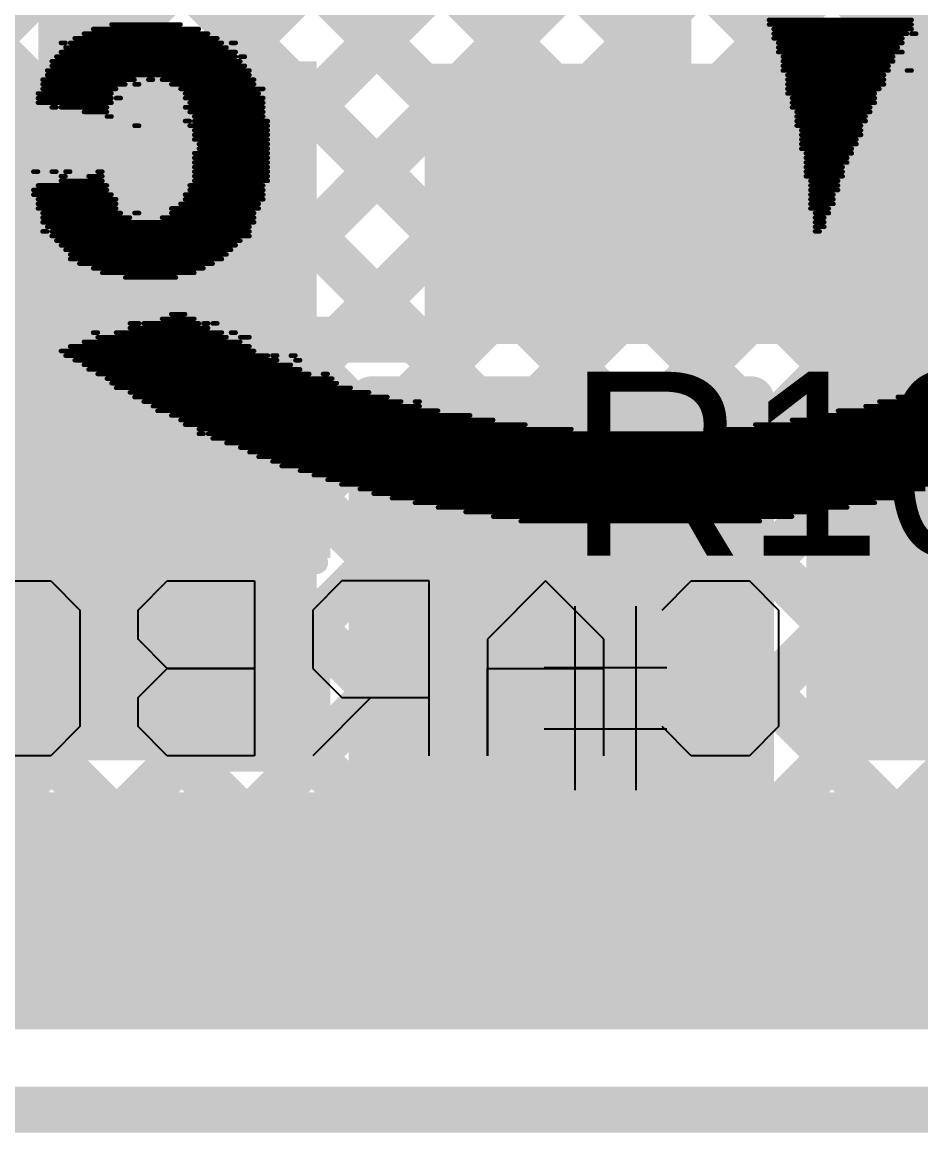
# Model space of a CAD drawing. Header units: millimetres. Extents: x 0.79 to 4.38, y 0.99 to 3.94.
# Drawn here: x 2.8786 to 3.074, y 0.993 to 1.2345 of the extents above; entities that cross this region are included whole.
import ezdxf

# ---------------------------------------------------------------- set-up
doc = ezdxf.new("R2010")
doc.units = ezdxf.units.MM
doc.header["$MEASUREMENT"] = 0
for name, color, linetype in [('BottomLayer', 5, 'Continuous'), ('BottomOverlay', 54, 'Continuous'), ('Mechanical2', 216, 'Continuous'), ('TopLayer', 1, 'Continuous'), ('TopOverlay', 2, 'Continuous'), ('TopPaste', 8, 'Continuous'), ('TopSolder', 216, 'Continuous')]:
    doc.layers.add(name, color=color, linetype=linetype)

# ---------------------------------------------------------------- blocks, each defined once
blk = doc.blocks.new('R__0402_143')
at = {"layer": 'TopLayer'}
for points in [[(-0.0095, -0.0125), (-0.0095, 0.0125), (-0.0275, -0.0125), (-0.0275, 0.0125)], [(0.0275, -0.0125), (0.0275, 0.0125), (0.0095, -0.0125), (0.0095, 0.0125)]]:
    blk.add_solid(points, dxfattribs=at)
at = {"layer": 'TopOverlay', "const_width": 0.005}
for points in [[(-0.0085, 0.0175), (-0.0325, 0.0175)], [(-0.0325, 0.0175), (-0.0325, -0.0175)], [(0.0325, 0.0175), (0.0085, 0.0175)], [(0.0325, 0.0175), (0.0325, -0.0175)], [(-0.0085, -0.0175), (-0.0325, -0.0175)], [(0.0325, -0.0175), (0.0085, -0.0175)]]:
    blk.add_lwpolyline(points, dxfattribs=at)
at = {"layer": 'TopOverlay', "const_width": 0.0025}
for points in [[(-0.03375, 0.0175, 1), (-0.03125, 0.0175, 1)], [(-0.03375, 0.0175, 1), (-0.03125, 0.0175, 1)], [(-0.00975, 0.0175, 1), (-0.00725, 0.0175, 1)], [(0.00725, 0.0175, 1), (0.00975, 0.0175, 1)], [(0.03125, 0.0175, 1), (0.03375, 0.0175, 1)], [(0.03125, 0.0175, 1), (0.03375, 0.0175, 1)], [(-0.03375, -0.0175, 1), (-0.03125, -0.0175, 1)], [(-0.03375, -0.0175, 1), (-0.03125, -0.0175, 1)], [(-0.00975, -0.0175, 1), (-0.00725, -0.0175, 1)], [(0.00725, -0.0175, 1), (0.00975, -0.0175, 1)], [(0.03125, -0.0175, 1), (0.03375, -0.0175, 1)], [(0.03125, -0.0175, 1), (0.03375, -0.0175, 1)]]:
    blk.add_lwpolyline(points, format="xyb", close=True, dxfattribs=at)
at = {"layer": 'TopPaste'}
for points in [[(-0.0095, -0.0125), (-0.0095, 0.0125), (-0.0275, -0.0125), (-0.0275, 0.0125)], [(0.0275, -0.0125), (0.0275, 0.0125), (0.0095, -0.0125), (0.0095, 0.0125)]]:
    blk.add_solid(points, dxfattribs=at)
at = {"layer": 'TopSolder'}
for points in [[(-0.0055, -0.0165), (-0.0055, 0.0165), (-0.0315, -0.0165), (-0.0315, 0.0165)], [(0.0315, -0.0165), (0.0315, 0.0165), (0.0055, -0.0165), (0.0055, 0.0165)]]:
    blk.add_solid(points, dxfattribs=at)
blk = doc.blocks.new('R__0402_207')
at = {"layer": 'TopLayer'}
for points in [[(-0.0095, -0.0125), (-0.0095, 0.0125), (-0.0275, -0.0125), (-0.0275, 0.0125)], [(0.0275, -0.0125), (0.0275, 0.0125), (0.0095, -0.0125), (0.0095, 0.0125)]]:
    blk.add_solid(points, dxfattribs=at)
at = {"layer": 'TopOverlay', "const_width": 0.005}
for points in [[(-0.0325, -0.0175), (-0.0325, 0.0175)], [(-0.0085, 0.0175), (-0.0325, 0.0175)], [(0.0325, 0.0175), (0.0085, 0.0175)], [(0.0325, -0.0175), (0.0325, 0.0175)], [(-0.0085, -0.0175), (-0.0325, -0.0175)], [(0.0325, -0.0175), (0.0085, -0.0175)]]:
    blk.add_lwpolyline(points, dxfattribs=at)
at = {"layer": 'TopOverlay', "const_width": 0.0025}
for points in [[(-0.03375, 0.0175, 1), (-0.03125, 0.0175, 1)], [(-0.03375, 0.0175, 1), (-0.03125, 0.0175, 1)], [(-0.00975, 0.0175, 1), (-0.00725, 0.0175, 1)], [(0.00725, 0.0175, 1), (0.00975, 0.0175, 1)], [(0.03125, 0.0175, 1), (0.03375, 0.0175, 1)], [(0.03125, 0.0175, 1), (0.03375, 0.0175, 1)], [(-0.03375, -0.0175, 1), (-0.03125, -0.0175, 1)], [(-0.03375, -0.0175, 1), (-0.03125, -0.0175, 1)], [(-0.00975, -0.0175, 1), (-0.00725, -0.0175, 1)], [(0.00725, -0.0175, 1), (0.00975, -0.0175, 1)], [(0.03125, -0.0175, 1), (0.03375, -0.0175, 1)], [(0.03125, -0.0175, 1), (0.03375, -0.0175, 1)]]:
    blk.add_lwpolyline(points, format="xyb", close=True, dxfattribs=at)
at = {"layer": 'TopPaste'}
for points in [[(-0.0095, -0.0125), (-0.0095, 0.0125), (-0.0275, -0.0125), (-0.0275, 0.0125)], [(0.0275, -0.0125), (0.0275, 0.0125), (0.0095, -0.0125), (0.0095, 0.0125)]]:
    blk.add_solid(points, dxfattribs=at)
at = {"layer": 'TopSolder'}
for points in [[(-0.0055, -0.0165), (-0.0055, 0.0165), (-0.0315, -0.0165), (-0.0315, 0.0165)], [(0.0315, -0.0165), (0.0315, 0.0165), (0.0055, -0.0165), (0.0055, 0.0165)]]:
    blk.add_solid(points, dxfattribs=at)
blk = doc.blocks.new('BSS138LT1G_208')
at = {"layer": 'TopLayer'}
for points in [[(0.01575, 0.05807), (-0.01575, 0.05807), (0.01575, 0.02657), (-0.01575, 0.02657)], [(-0.02165, -0.02657), (-0.05315, -0.02657), (-0.02165, -0.05807), (-0.05315, -0.05807)], [(0.05315, -0.02657), (0.02165, -0.02657), (0.05315, -0.05807), (0.02165, -0.05807)]]:
    blk.add_solid(points, dxfattribs=at)
at = {"layer": 'TopOverlay', "const_width": 0.01}
for points in [[(-0.066, 0.059), (-0.029, 0.059)], [(-0.066, -0.048), (-0.066, 0.059)], [(0.029, 0.059), (0.066, 0.059)], [(0.066, -0.048), (0.066, 0.059)], [(-0.011, -0.065), (0.011, -0.065)]]:
    blk.add_lwpolyline(points, dxfattribs=at)
at = {"layer": 'TopOverlay'}
for points, const_width in [([(-0.0685, 0.059, 1), (-0.0635, 0.059, 1)], 0.005), ([(-0.0685, 0.059, 1), (-0.0635, 0.059, 1)], 0.005), ([(-0.0315, 0.059, 1), (-0.0265, 0.059, 1)], 0.005), ([(0.0265, 0.059, 1), (0.0315, 0.059, 1)], 0.005), ([(0.0635, 0.059, 1), (0.0685, 0.059, 1)], 0.005), ([(0.0635, 0.059, 1), (0.0685, 0.059, 1)], 0.005), ([(-0.0685, -0.048, 1), (-0.0635, -0.048, 1)], 0.005), ([(0.0635, -0.048, 1), (0.0685, -0.048, 1)], 0.005), ([(-0.06408, -0.068, 1), (-0.07392, -0.068, 1)], 0.00984), ([(-0.0135, -0.065, 1), (-0.0085, -0.065, 1)], 0.005), ([(0.0085, -0.065, 1), (0.0135, -0.065, 1)], 0.005), ([(-0.07638, -0.068, 1), (-0.07146, -0.068, 1)], 0.00492), ([(-0.06654, -0.068, 1), (-0.06162, -0.068, 1)], 0.00492)]:
    blk.add_lwpolyline(points, format="xyb", close=True, dxfattribs=dict(at, const_width=const_width))
at = {"layer": 'TopPaste'}
for points in [[(0.01575, 0.05807), (-0.01575, 0.05807), (0.01575, 0.02657), (-0.01575, 0.02657)], [(-0.02165, -0.02657), (-0.05315, -0.02657), (-0.02165, -0.05807), (-0.05315, -0.05807)], [(0.05315, -0.02657), (0.02165, -0.02657), (0.05315, -0.05807), (0.02165, -0.05807)]]:
    blk.add_solid(points, dxfattribs=at)
at = {"layer": 'TopSolder'}
for points in [[(0.01975, 0.06207), (-0.01975, 0.06207), (0.01975, 0.02257), (-0.01975, 0.02257)], [(-0.01765, -0.02257), (-0.05715, -0.02257), (-0.01765, -0.06207), (-0.05715, -0.06207)], [(0.05715, -0.02257), (0.01765, -0.02257), (0.05715, -0.06207), (0.01765, -0.06207)]]:
    blk.add_solid(points, dxfattribs=at)
blk = doc.blocks.new('C__0402_256')
at = {"layer": 'TopLayer'}
for points in [[(-0.0095, -0.0125), (-0.0095, 0.0125), (-0.0275, -0.0125), (-0.0275, 0.0125)], [(0.0275, -0.0125), (0.0275, 0.0125), (0.0095, -0.0125), (0.0095, 0.0125)]]:
    blk.add_solid(points, dxfattribs=at)
at = {"layer": 'TopOverlay', "const_width": 0.005}
for points in [[(-0.0325, 0.0175), (-0.0325, -0.0175)], [(-0.0085, 0.0175), (-0.0325, 0.0175)], [(0.0325, 0.0175), (0.0085, 0.0175)], [(0.0325, 0.0175), (0.0325, -0.0175)], [(-0.0085, -0.0175), (-0.0325, -0.0175)], [(0.0325, -0.0175), (0.0085, -0.0175)]]:
    blk.add_lwpolyline(points, dxfattribs=at)
at = {"layer": 'TopOverlay', "const_width": 0.0025}
for points in [[(-0.03375, 0.0175, 1), (-0.03125, 0.0175, 1)], [(-0.03375, 0.0175, 1), (-0.03125, 0.0175, 1)], [(-0.00975, 0.0175, 1), (-0.00725, 0.0175, 1)], [(0.00725, 0.0175, 1), (0.00975, 0.0175, 1)], [(0.03125, 0.0175, 1), (0.03375, 0.0175, 1)], [(0.03125, 0.0175, 1), (0.03375, 0.0175, 1)], [(-0.03375, -0.0175, 1), (-0.03125, -0.0175, 1)], [(-0.03375, -0.0175, 1), (-0.03125, -0.0175, 1)], [(-0.00975, -0.0175, 1), (-0.00725, -0.0175, 1)], [(0.00725, -0.0175, 1), (0.00975, -0.0175, 1)], [(0.03125, -0.0175, 1), (0.03375, -0.0175, 1)], [(0.03125, -0.0175, 1), (0.03375, -0.0175, 1)]]:
    blk.add_lwpolyline(points, format="xyb", close=True, dxfattribs=at)
at = {"layer": 'TopPaste'}
for points in [[(-0.0095, -0.0125), (-0.0095, 0.0125), (-0.0275, -0.0125), (-0.0275, 0.0125)], [(0.0275, -0.0125), (0.0275, 0.0125), (0.0095, -0.0125), (0.0095, 0.0125)]]:
    blk.add_solid(points, dxfattribs=at)
at = {"layer": 'TopSolder'}
for points in [[(-0.0055, -0.0165), (-0.0055, 0.0165), (-0.0315, -0.0165), (-0.0315, 0.0165)], [(0.0315, -0.0165), (0.0315, 0.0165), (0.0055, -0.0165), (0.0055, 0.0165)]]:
    blk.add_solid(points, dxfattribs=at)

msp = doc.modelspace()

# ---------------------------------------------------------------- linework, layer by layer
at = {"layer": 'BottomLayer', "const_width": 0.01}
for points in [[(2.65421, 1.645), (3.1151, 1.18411)], [(2.645, 1.62593), (3.1151, 1.15583)], [(2.645, 1.59764), (3.21664, 1.026)], [(2.645, 1.56936), (3.18836, 1.026)], [(2.645, 1.54107), (3.16007, 1.026)], [(2.645, 1.51279), (3.13179, 1.026)], [(2.645, 1.48451), (3.10351, 1.026)], [(2.645, 1.45622), (3.07522, 1.026)], [(2.66649, 1.026), (3.07599, 1.4355)], [(2.69477, 1.026), (3.10427, 1.4355)], [(2.72306, 1.026), (3.13256, 1.4355)], [(2.75134, 1.026), (3.16084, 1.4355)], [(2.77963, 1.026), (3.18913, 1.4355)], [(2.80791, 1.026), (3.21741, 1.4355)], [(2.645, 1.42794), (3.04694, 1.026)], [(2.645, 1.39965), (3.01865, 1.026)], [(2.60408, 1.384), (2.96208, 1.026)], [(2.63237, 1.384), (2.99037, 1.026)], [(2.579, 1.3808), (2.9338, 1.026)], [(2.579, 1.35252), (2.90552, 1.026)], [(2.579, 1.32423), (2.87723, 1.026)], [(2.8362, 1.026), (3.1151, 1.3049)], [(2.86448, 1.026), (3.1151, 1.27662)], [(2.89276, 1.026), (3.1151, 1.24834)], [(2.92105, 1.026), (3.1151, 1.22005)], [(2.94933, 1.026), (3.1151, 1.19177)], [(2.97762, 1.026), (3.1151, 1.16348)], [(3.0059, 1.026), (3.1354, 1.1555)], [(3.03419, 1.026), (3.16369, 1.1555)], [(3.06247, 1.026), (3.19197, 1.1555)], [(2.579, 1.026), (4.16873, 1.026)]]:
    msp.add_lwpolyline(points, dxfattribs=at)
at = {"layer": 'BottomLayer', "const_width": 0.005}
for points in [[(2.87473, 1.026, 1), (2.87973, 1.026, 1)], [(2.89026, 1.026, 1), (2.89526, 1.026, 1)], [(2.90302, 1.026, 1), (2.90802, 1.026, 1)], [(2.91855, 1.026, 1), (2.92355, 1.026, 1)], [(2.9313, 1.026, 1), (2.9363, 1.026, 1)], [(2.94683, 1.026, 1), (2.95183, 1.026, 1)], [(2.95958, 1.026, 1), (2.96458, 1.026, 1)], [(2.97512, 1.026, 1), (2.98012, 1.026, 1)], [(2.98787, 1.026, 1), (2.99287, 1.026, 1)], [(3.0034, 1.026, 1), (3.0084, 1.026, 1)], [(3.01615, 1.026, 1), (3.02115, 1.026, 1)], [(3.03169, 1.026, 1), (3.03669, 1.026, 1)], [(3.04444, 1.026, 1), (3.04944, 1.026, 1)], [(3.05997, 1.026, 1), (3.06497, 1.026, 1)], [(3.07272, 1.026, 1), (3.07772, 1.026, 1)]]:
    msp.add_lwpolyline(points, format="xyb", close=True, dxfattribs=at)
at = {"layer": 'BottomOverlay'}
for p, q in [((2.87212, 1.11299), (2.88478, 1.11299)), ((2.88478, 1.11299), (2.89111, 1.10666)), ((2.90377, 1.10666), (2.9101, 1.11299)), ((2.9101, 1.11299), (2.9291, 1.11299)), ((2.9291, 1.11299), (2.9291, 1.075)), ((2.94809, 1.11299), (2.94176, 1.10666)), ((2.96709, 1.11299), (2.94809, 1.11299)), ((2.96709, 1.075), (2.96709, 1.11299)), ((2.99241, 1.11299), (2.97975, 1.10033)), ((3.00507, 1.10033), (2.99241, 1.11299)), ((3.01774, 1.10666), (3.02407, 1.11299)), ((3.02407, 1.11299), (3.03673, 1.11299)), ((3.03673, 1.11299), (3.04306, 1.10666)), ((2.89111, 1.10666), (2.89111, 1.08133)), ((2.90377, 1.10033), (2.90377, 1.10666)), ((2.94176, 1.10666), (2.94176, 1.09399)), ((3.04306, 1.10666), (3.04306, 1.08133)), ((2.9101, 1.09399), (2.90377, 1.10033)), ((2.97975, 1.10033), (2.97975, 1.075)), ((3.00507, 1.075), (3.00507, 1.10033)), ((2.90377, 1.08766), (2.9101, 1.09399)), ((2.9101, 1.09399), (2.9291, 1.09399)), ((2.9291, 1.09399), (2.9101, 1.09399)), ((2.94176, 1.09399), (2.94809, 1.08766)), ((2.97975, 1.075), (2.97975, 1.09399)), ((2.97975, 1.09399), (3.00507, 1.09399)), ((2.90377, 1.08133), (2.90377, 1.08766)), ((2.95442, 1.08766), (2.94176, 1.075)), ((2.94809, 1.08766), (2.96709, 1.08766)), ((2.89111, 1.08133), (2.88478, 1.075)), ((2.9101, 1.075), (2.90377, 1.08133)), ((3.02407, 1.075), (3.01774, 1.08133)), ((3.04306, 1.08133), (3.03673, 1.075)), ((2.88478, 1.075), (2.87212, 1.075)), ((2.9291, 1.075), (2.9101, 1.075)), ((3.03673, 1.075), (3.02407, 1.075))]:
    msp.add_line(p, q, dxfattribs=at)
at = {"layer": 'BottomOverlay', "const_width": 0.001}
for points in [[(2.898, 1.234), (2.913, 1.234)], [(3.041, 1.235), (3.072, 1.235)], [(3.041, 1.234), (3.072, 1.234)], [(2.892, 1.232), (2.919, 1.232)], [(2.894, 1.233), (2.917, 1.233)], [(3.042, 1.233), (3.072, 1.233)], [(3.042, 1.232), (3.071, 1.232)], [(3.072, 1.232), (3.073, 1.232)], [(2.887, 1.23), (2.888, 1.23)], [(2.888, 1.229), (2.923, 1.229)], [(2.889, 1.23), (2.922, 1.23)], [(2.89, 1.231), (2.921, 1.231)], [(2.924, 1.23), (2.925, 1.23)], [(3.042, 1.231), (3.07, 1.231)], [(3.043, 1.23), (3.07, 1.23)], [(3.043, 1.229), (3.069, 1.229)], [(2.886, 1.227), (2.925, 1.227)], [(2.887, 1.228), (2.925, 1.228)], [(2.926, 1.227), (2.927, 1.227)], [(3.043, 1.228), (3.07, 1.228)], [(3.044, 1.227), (3.068, 1.227)], [(2.884, 1.224), (2.928, 1.224)], [(2.885, 1.226), (2.926, 1.226)], [(2.885, 1.225), (2.927, 1.225)], [(3.044, 1.226), (3.068, 1.226)], [(3.044, 1.225), (3.067, 1.225)], [(3.044, 1.224), (3.067, 1.224)], [(3.071, 1.224), (3.072, 1.224)], [(2.883, 1.222), (2.903, 1.222)], [(2.884, 1.223), (2.928, 1.223)], [(2.906, 1.222), (2.907, 1.222)], [(2.909, 1.222), (2.929, 1.222)], [(3.045, 1.223), (3.066, 1.223)], [(3.045, 1.222), (3.066, 1.222)], [(2.883, 1.221), (2.901, 1.221)], [(2.883, 1.22), (2.899, 1.22)], [(2.903, 1.221), (2.904, 1.221)], [(2.911, 1.221), (2.929, 1.221)], [(2.913, 1.22), (2.931, 1.22)], [(3.045, 1.221), (3.066, 1.221)], [(3.045, 1.22), (3.065, 1.22)], [(2.882, 1.219), (2.898, 1.219)], [(2.882, 1.218), (2.898, 1.218)], [(2.882, 1.217), (2.898, 1.217)], [(2.899, 1.218), (2.9, 1.218)], [(2.914, 1.219), (2.93, 1.219)], [(2.914, 1.218), (2.931, 1.218)], [(2.915, 1.217), (2.931, 1.217)], [(3.045, 1.219), (3.064, 1.219)], [(3.046, 1.218), (3.064, 1.218)], [(3.046, 1.217), (3.064, 1.217)], [(2.885, 1.216), (2.886, 1.216)], [(2.887, 1.216), (2.897, 1.216)], [(2.892, 1.215), (2.897, 1.215)], [(2.914, 1.216), (2.931, 1.216)], [(2.915, 1.215), (2.931, 1.215)], [(3.046, 1.216), (3.063, 1.216)], [(3.047, 1.215), (3.063, 1.215)], [(2.897, 1.214), (2.898, 1.214)], [(2.903, 1.212), (2.904, 1.212)], [(2.914, 1.213), (2.915, 1.213)], [(2.915, 1.212), (2.932, 1.212)], [(2.916, 1.214), (2.931, 1.214)], [(2.916, 1.213), (2.932, 1.213)], [(3.047, 1.214), (3.062, 1.214)], [(3.047, 1.213), (3.062, 1.213)], [(3.047, 1.212), (3.061, 1.212)], [(2.916, 1.211), (2.932, 1.211)], [(2.916, 1.21), (2.932, 1.21)], [(3.048, 1.211), (3.061, 1.211)], [(3.048, 1.21), (3.061, 1.21)], [(2.916, 1.209), (2.932, 1.209)], [(2.917, 1.208), (2.932, 1.208)], [(3.048, 1.209), (3.06, 1.209)], [(3.048, 1.208), (3.06, 1.208)], [(2.916, 1.206), (2.932, 1.206)], [(2.916, 1.205), (2.932, 1.205)], [(2.917, 1.207), (2.932, 1.207)], [(3.048, 1.207), (3.059, 1.207)], [(3.049, 1.206), (3.059, 1.206)], [(3.049, 1.205), (3.058, 1.205)], [(2.916, 1.204), (2.932, 1.204)], [(2.916, 1.203), (2.932, 1.203)], [(3.049, 1.204), (3.058, 1.204)], [(3.049, 1.203), (3.057, 1.203)], [(2.881, 1.202), (2.882, 1.202)], [(2.885, 1.202), (2.886, 1.202)], [(2.887, 1.201), (2.888, 1.201)], [(2.887, 1.2), (2.896, 1.2)], [(2.888, 1.202), (2.889, 1.202)], [(2.893, 1.201), (2.896, 1.201)], [(2.895, 1.202), (2.896, 1.202)], [(2.916, 1.202), (2.932, 1.202)], [(2.916, 1.201), (2.932, 1.201)], [(2.916, 1.2), (2.932, 1.2)], [(3.049, 1.202), (3.057, 1.202)], [(3.049, 1.201), (3.057, 1.201)], [(3.05, 1.2), (3.056, 1.2)], [(2.881, 1.198), (2.897, 1.198)], [(2.882, 1.199), (2.897, 1.199)], [(2.915, 1.199), (2.931, 1.199)], [(2.915, 1.198), (2.931, 1.198)], [(3.05, 1.199), (3.056, 1.199)], [(3.05, 1.198), (3.056, 1.198)], [(2.881, 1.197), (2.898, 1.197)], [(2.882, 1.196), (2.899, 1.196)], [(2.882, 1.195), (2.899, 1.195)], [(2.913, 1.195), (2.93, 1.195)], [(2.914, 1.197), (2.931, 1.197)], [(2.914, 1.196), (2.931, 1.196)], [(3.05, 1.197), (3.055, 1.197)], [(3.05, 1.196), (3.055, 1.196)], [(3.05, 1.195), (3.055, 1.195)], [(2.882, 1.194), (2.899, 1.194)], [(2.883, 1.193), (2.9, 1.193)], [(2.903, 1.193), (2.904, 1.193)], [(2.911, 1.194), (2.93, 1.194)], [(2.911, 1.193), (2.929, 1.193)], [(3.05, 1.194), (3.054, 1.194)], [(3.051, 1.193), (3.054, 1.193)], [(2.883, 1.192), (2.902, 1.192)], [(2.883, 1.191), (2.929, 1.191)], [(2.909, 1.192), (2.929, 1.192)], [(3.051, 1.192), (3.053, 1.192)], [(3.051, 1.191), (3.053, 1.191)], [(2.883, 1.189), (2.884, 1.189)], [(2.884, 1.19), (2.928, 1.19)], [(2.885, 1.189), (2.928, 1.189)], [(2.885, 1.188), (2.928, 1.188)], [(3.051, 1.19), (3.053, 1.19)], [(3.051, 1.189), (3.052, 1.189)], [(2.886, 1.187), (2.926, 1.187)], [(2.887, 1.186), (2.925, 1.186)], [(2.888, 1.185), (2.924, 1.185)], [(2.889, 1.184), (2.923, 1.184)], [(2.889, 1.183), (2.922, 1.183)], [(2.891, 1.182), (2.92, 1.182)], [(2.894, 1.181), (2.918, 1.181)], [(2.896, 1.18), (2.916, 1.18)], [(2.901, 1.179), (2.912, 1.179)], [(2.911, 1.171), (2.914, 1.171)], [(2.902, 1.169), (2.904, 1.169)], [(2.905, 1.169), (2.917, 1.169)], [(2.909, 1.17), (2.916, 1.17)], [(2.918, 1.169), (2.919, 1.169)], [(2.92, 1.169), (2.921, 1.169)], [(2.894, 1.167), (2.895, 1.167)], [(2.895, 1.166), (2.923, 1.166)], [(2.899, 1.167), (2.922, 1.167)], [(2.902, 1.168), (2.919, 1.168)], [(2.924, 1.167), (2.925, 1.167)], [(2.926, 1.166), (2.928, 1.166)], [(2.889, 1.164), (2.928, 1.164)], [(2.892, 1.165), (2.926, 1.165)], [(2.887, 1.163), (2.929, 1.163)], [(2.888, 1.162), (2.932, 1.162)], [(2.933, 1.162), (2.934, 1.162)], [(2.937, 1.162), (2.938, 1.162)], [(2.89, 1.161), (2.934, 1.161)], [(2.892, 1.16), (2.937, 1.16)], [(2.893, 1.159), (2.939, 1.159)], [(2.938, 1.161), (2.939, 1.161)], [(2.895, 1.158), (2.941, 1.158)], [(2.897, 1.157), (2.946, 1.157)], [(2.944, 1.158), (2.945, 1.158)], [(2.898, 1.156), (2.947, 1.156)], [(2.899, 1.155), (2.95, 1.155)], [(2.902, 1.154), (2.954, 1.154)], [(3.073, 1.154), (3.126, 1.154)], [(3.074, 1.156), (3.075, 1.156)], [(2.903, 1.153), (2.958, 1.153)], [(2.905, 1.152), (2.961, 1.152)], [(2.964, 1.152), (2.965, 1.152)], [(3.065, 1.152), (3.122, 1.152)], [(3.069, 1.153), (3.124, 1.153)], [(2.907, 1.151), (2.965, 1.151)], [(2.908, 1.15), (2.969, 1.15)], [(3.056, 1.15), (3.119, 1.15)], [(3.062, 1.151), (3.121, 1.151)], [(2.911, 1.149), (2.976, 1.149)], [(2.913, 1.148), (2.981, 1.148)], [(2.914, 1.147), (2.988, 1.147)], [(3.038, 1.147), (3.113, 1.147)], [(3.046, 1.148), (3.115, 1.148)], [(3.051, 1.149), (3.117, 1.149)], [(2.917, 1.146), (2.998, 1.146)], [(2.917, 1.145), (2.918, 1.145)], [(2.919, 1.145), (3.108, 1.145)], [(3.03, 1.146), (3.111, 1.146)], [(2.92, 1.144), (3.106, 1.144)], [(2.923, 1.143), (3.104, 1.143)], [(2.926, 1.142), (3.102, 1.142)], [(2.928, 1.141), (3.099, 1.141)], [(2.93, 1.14), (3.096, 1.14)], [(2.933, 1.139), (3.094, 1.139)], [(2.935, 1.138), (3.091, 1.138)], [(2.939, 1.137), (3.088, 1.137)], [(2.942, 1.136), (3.085, 1.136)], [(2.945, 1.135), (3.082, 1.135)], [(2.948, 1.134), (3.079, 1.134)], [(2.952, 1.133), (3.075, 1.133)], [(2.955, 1.132), (3.072, 1.132)], [(2.959, 1.131), (3.068, 1.131)], [(2.964, 1.13), (3.064, 1.13)], [(2.969, 1.129), (3.058, 1.129)], [(2.975, 1.128), (3.052, 1.128)], [(2.981, 1.127), (3.046, 1.127)], [(2.987, 1.126), (3.039, 1.126)]]:
    msp.add_lwpolyline(points, dxfattribs=at)
at = {"layer": 'BottomOverlay', "const_width": 0.0005}
for points in [[(2.89775, 1.234, 1), (2.89825, 1.234, 1)], [(2.91275, 1.234, 1), (2.91325, 1.234, 1)], [(3.04075, 1.235, 1), (3.04125, 1.235, 1)], [(3.04075, 1.234, 1), (3.04125, 1.234, 1)], [(3.07175, 1.235, 1), (3.07225, 1.235, 1)], [(3.07175, 1.234, 1), (3.07225, 1.234, 1)], [(2.89175, 1.232, 1), (2.89225, 1.232, 1)], [(2.89375, 1.233, 1), (2.89425, 1.233, 1)], [(2.91675, 1.233, 1), (2.91725, 1.233, 1)], [(2.91875, 1.232, 1), (2.91925, 1.232, 1)], [(3.04175, 1.233, 1), (3.04225, 1.233, 1)], [(3.04175, 1.232, 1), (3.04225, 1.232, 1)], [(3.07075, 1.232, 1), (3.07125, 1.232, 1)], [(3.07175, 1.233, 1), (3.07225, 1.233, 1)], [(3.07175, 1.232, 1), (3.07225, 1.232, 1)], [(3.07275, 1.232, 1), (3.07325, 1.232, 1)], [(2.88675, 1.23, 1), (2.88725, 1.23, 1)], [(2.88775, 1.23, 1), (2.88825, 1.23, 1)], [(2.88775, 1.229, 1), (2.88825, 1.229, 1)], [(2.88875, 1.23, 1), (2.88925, 1.23, 1)], [(2.88975, 1.231, 1), (2.89025, 1.231, 1)], [(2.92075, 1.231, 1), (2.92125, 1.231, 1)], [(2.92175, 1.23, 1), (2.92225, 1.23, 1)], [(2.92275, 1.229, 1), (2.92325, 1.229, 1)], [(2.92375, 1.23, 1), (2.92425, 1.23, 1)], [(2.92475, 1.23, 1), (2.92525, 1.23, 1)], [(3.04175, 1.231, 1), (3.04225, 1.231, 1)], [(3.04275, 1.23, 1), (3.04325, 1.23, 1)], [(3.04275, 1.229, 1), (3.04325, 1.229, 1)], [(3.06875, 1.229, 1), (3.06925, 1.229, 1)], [(3.06975, 1.231, 1), (3.07025, 1.231, 1)], [(3.06975, 1.23, 1), (3.07025, 1.23, 1)], [(2.88575, 1.227, 1), (2.88625, 1.227, 1)], [(2.88675, 1.228, 1), (2.88725, 1.228, 1)], [(2.92475, 1.228, 1), (2.92525, 1.228, 1)], [(2.92475, 1.227, 1), (2.92525, 1.227, 1)], [(2.92575, 1.227, 1), (2.92625, 1.227, 1)], [(2.92675, 1.227, 1), (2.92725, 1.227, 1)], [(3.04275, 1.228, 1), (3.04325, 1.228, 1)], [(3.04375, 1.227, 1), (3.04425, 1.227, 1)], [(3.06775, 1.227, 1), (3.06825, 1.227, 1)], [(3.06975, 1.228, 1), (3.07025, 1.228, 1)], [(2.88375, 1.224, 1), (2.88425, 1.224, 1)], [(2.88475, 1.226, 1), (2.88525, 1.226, 1)], [(2.88475, 1.225, 1), (2.88525, 1.225, 1)], [(2.92575, 1.226, 1), (2.92625, 1.226, 1)], [(2.92675, 1.225, 1), (2.92725, 1.225, 1)], [(2.92775, 1.224, 1), (2.92825, 1.224, 1)], [(3.04375, 1.226, 1), (3.04425, 1.226, 1)], [(3.04375, 1.225, 1), (3.04425, 1.225, 1)], [(3.04375, 1.224, 1), (3.04425, 1.224, 1)], [(3.06675, 1.225, 1), (3.06725, 1.225, 1)], [(3.06675, 1.224, 1), (3.06725, 1.224, 1)], [(3.06775, 1.226, 1), (3.06825, 1.226, 1)], [(3.07075, 1.224, 1), (3.07125, 1.224, 1)], [(3.07175, 1.224, 1), (3.07225, 1.224, 1)], [(2.88275, 1.222, 1), (2.88325, 1.222, 1)], [(2.88375, 1.223, 1), (2.88425, 1.223, 1)], [(2.90275, 1.222, 1), (2.90325, 1.222, 1)], [(2.90575, 1.222, 1), (2.90625, 1.222, 1)], [(2.90675, 1.222, 1), (2.90725, 1.222, 1)], [(2.90875, 1.222, 1), (2.90925, 1.222, 1)], [(2.92775, 1.223, 1), (2.92825, 1.223, 1)], [(2.92875, 1.222, 1), (2.92925, 1.222, 1)], [(3.04475, 1.223, 1), (3.04525, 1.223, 1)], [(3.04475, 1.222, 1), (3.04525, 1.222, 1)], [(3.06575, 1.223, 1), (3.06625, 1.223, 1)], [(3.06575, 1.222, 1), (3.06625, 1.222, 1)], [(2.88275, 1.221, 1), (2.88325, 1.221, 1)], [(2.88275, 1.22, 1), (2.88325, 1.22, 1)], [(2.89875, 1.22, 1), (2.89925, 1.22, 1)], [(2.90075, 1.221, 1), (2.90125, 1.221, 1)], [(2.90275, 1.221, 1), (2.90325, 1.221, 1)], [(2.90375, 1.221, 1), (2.90425, 1.221, 1)], [(2.91075, 1.221, 1), (2.91125, 1.221, 1)], [(2.91275, 1.22, 1), (2.91325, 1.22, 1)], [(2.92875, 1.221, 1), (2.92925, 1.221, 1)], [(2.93075, 1.22, 1), (2.93125, 1.22, 1)], [(3.04475, 1.221, 1), (3.04525, 1.221, 1)], [(3.04475, 1.22, 1), (3.04525, 1.22, 1)], [(3.06475, 1.22, 1), (3.06525, 1.22, 1)], [(3.06575, 1.221, 1), (3.06625, 1.221, 1)], [(2.88175, 1.219, 1), (2.88225, 1.219, 1)], [(2.88175, 1.218, 1), (2.88225, 1.218, 1)], [(2.88175, 1.217, 1), (2.88225, 1.217, 1)], [(2.89775, 1.219, 1), (2.89825, 1.219, 1)], [(2.89775, 1.218, 1), (2.89825, 1.218, 1)], [(2.89775, 1.217, 1), (2.89825, 1.217, 1)], [(2.89875, 1.218, 1), (2.89925, 1.218, 1)], [(2.89975, 1.218, 1), (2.90025, 1.218, 1)], [(2.91375, 1.219, 1), (2.91425, 1.219, 1)], [(2.91375, 1.218, 1), (2.91425, 1.218, 1)], [(2.91475, 1.217, 1), (2.91525, 1.217, 1)], [(2.92975, 1.219, 1), (2.93025, 1.219, 1)], [(2.93075, 1.218, 1), (2.93125, 1.218, 1)], [(2.93075, 1.217, 1), (2.93125, 1.217, 1)], [(3.04475, 1.219, 1), (3.04525, 1.219, 1)], [(3.04575, 1.218, 1), (3.04625, 1.218, 1)], [(3.04575, 1.217, 1), (3.04625, 1.217, 1)], [(3.06375, 1.219, 1), (3.06425, 1.219, 1)], [(3.06375, 1.218, 1), (3.06425, 1.218, 1)], [(3.06375, 1.217, 1), (3.06425, 1.217, 1)], [(2.88475, 1.216, 1), (2.88525, 1.216, 1)], [(2.88575, 1.216, 1), (2.88625, 1.216, 1)], [(2.88675, 1.216, 1), (2.88725, 1.216, 1)], [(2.89175, 1.215, 1), (2.89225, 1.215, 1)], [(2.89675, 1.216, 1), (2.89725, 1.216, 1)], [(2.89675, 1.215, 1), (2.89725, 1.215, 1)], [(2.91375, 1.216, 1), (2.91425, 1.216, 1)], [(2.91475, 1.215, 1), (2.91525, 1.215, 1)], [(2.93075, 1.216, 1), (2.93125, 1.216, 1)], [(2.93075, 1.215, 1), (2.93125, 1.215, 1)], [(3.04575, 1.216, 1), (3.04625, 1.216, 1)], [(3.04675, 1.215, 1), (3.04725, 1.215, 1)], [(3.06275, 1.216, 1), (3.06325, 1.216, 1)], [(3.06275, 1.215, 1), (3.06325, 1.215, 1)], [(2.89675, 1.214, 1), (2.89725, 1.214, 1)], [(2.89775, 1.214, 1), (2.89825, 1.214, 1)], [(2.90275, 1.212, 1), (2.90325, 1.212, 1)], [(2.90375, 1.212, 1), (2.90425, 1.212, 1)], [(2.91375, 1.213, 1), (2.91425, 1.213, 1)], [(2.91475, 1.213, 1), (2.91525, 1.213, 1)], [(2.91475, 1.212, 1), (2.91525, 1.212, 1)], [(2.91575, 1.214, 1), (2.91625, 1.214, 1)], [(2.91575, 1.213, 1), (2.91625, 1.213, 1)], [(2.93075, 1.214, 1), (2.93125, 1.214, 1)], [(2.93175, 1.213, 1), (2.93225, 1.213, 1)], [(2.93175, 1.212, 1), (2.93225, 1.212, 1)], [(3.04675, 1.214, 1), (3.04725, 1.214, 1)], [(3.04675, 1.213, 1), (3.04725, 1.213, 1)], [(3.04675, 1.212, 1), (3.04725, 1.212, 1)], [(3.06075, 1.212, 1), (3.06125, 1.212, 1)], [(3.06175, 1.214, 1), (3.06225, 1.214, 1)], [(3.06175, 1.213, 1), (3.06225, 1.213, 1)], [(2.91575, 1.211, 1), (2.91625, 1.211, 1)], [(2.91575, 1.21, 1), (2.91625, 1.21, 1)], [(2.93175, 1.211, 1), (2.93225, 1.211, 1)], [(2.93175, 1.21, 1), (2.93225, 1.21, 1)], [(3.04775, 1.211, 1), (3.04825, 1.211, 1)], [(3.04775, 1.21, 1), (3.04825, 1.21, 1)], [(3.06075, 1.211, 1), (3.06125, 1.211, 1)], [(3.06075, 1.21, 1), (3.06125, 1.21, 1)], [(2.91575, 1.209, 1), (2.91625, 1.209, 1)], [(2.91675, 1.208, 1), (2.91725, 1.208, 1)], [(2.93175, 1.209, 1), (2.93225, 1.209, 1)], [(2.93175, 1.208, 1), (2.93225, 1.208, 1)], [(3.04775, 1.209, 1), (3.04825, 1.209, 1)], [(3.04775, 1.208, 1), (3.04825, 1.208, 1)], [(3.05975, 1.209, 1), (3.06025, 1.209, 1)], [(3.05975, 1.208, 1), (3.06025, 1.208, 1)], [(2.91575, 1.206, 1), (2.91625, 1.206, 1)], [(2.91575, 1.205, 1), (2.91625, 1.205, 1)], [(2.91675, 1.207, 1), (2.91725, 1.207, 1)], [(2.93175, 1.207, 1), (2.93225, 1.207, 1)], [(2.93175, 1.206, 1), (2.93225, 1.206, 1)], [(2.93175, 1.205, 1), (2.93225, 1.205, 1)], [(3.04775, 1.207, 1), (3.04825, 1.207, 1)], [(3.04875, 1.206, 1), (3.04925, 1.206, 1)], [(3.04875, 1.205, 1), (3.04925, 1.205, 1)], [(3.05775, 1.205, 1), (3.05825, 1.205, 1)], [(3.05875, 1.207, 1), (3.05925, 1.207, 1)], [(3.05875, 1.206, 1), (3.05925, 1.206, 1)], [(2.91575, 1.204, 1), (2.91625, 1.204, 1)], [(2.91575, 1.203, 1), (2.91625, 1.203, 1)], [(2.93175, 1.204, 1), (2.93225, 1.204, 1)], [(2.93175, 1.203, 1), (2.93225, 1.203, 1)], [(3.04875, 1.204, 1), (3.04925, 1.204, 1)], [(3.04875, 1.203, 1), (3.04925, 1.203, 1)], [(3.05675, 1.203, 1), (3.05725, 1.203, 1)], [(3.05775, 1.204, 1), (3.05825, 1.204, 1)], [(2.88075, 1.202, 1), (2.88125, 1.202, 1)], [(2.88175, 1.202, 1), (2.88225, 1.202, 1)], [(2.88475, 1.202, 1), (2.88525, 1.202, 1)], [(2.88575, 1.202, 1), (2.88625, 1.202, 1)], [(2.88675, 1.201, 1), (2.88725, 1.201, 1)], [(2.88675, 1.2, 1), (2.88725, 1.2, 1)], [(2.88775, 1.202, 1), (2.88825, 1.202, 1)], [(2.88775, 1.201, 1), (2.88825, 1.201, 1)], [(2.88875, 1.202, 1), (2.88925, 1.202, 1)], [(2.89275, 1.201, 1), (2.89325, 1.201, 1)], [(2.89475, 1.202, 1), (2.89525, 1.202, 1)], [(2.89575, 1.202, 1), (2.89625, 1.202, 1)], [(2.89575, 1.201, 1), (2.89625, 1.201, 1)], [(2.89575, 1.2, 1), (2.89625, 1.2, 1)], [(2.91575, 1.202, 1), (2.91625, 1.202, 1)], [(2.91575, 1.201, 1), (2.91625, 1.201, 1)], [(2.91575, 1.2, 1), (2.91625, 1.2, 1)], [(2.93175, 1.202, 1), (2.93225, 1.202, 1)], [(2.93175, 1.201, 1), (2.93225, 1.201, 1)], [(2.93175, 1.2, 1), (2.93225, 1.2, 1)], [(3.04875, 1.202, 1), (3.04925, 1.202, 1)], [(3.04875, 1.201, 1), (3.04925, 1.201, 1)], [(3.04975, 1.2, 1), (3.05025, 1.2, 1)], [(3.05575, 1.2, 1), (3.05625, 1.2, 1)], [(3.05675, 1.202, 1), (3.05725, 1.202, 1)], [(3.05675, 1.201, 1), (3.05725, 1.201, 1)], [(2.88075, 1.198, 1), (2.88125, 1.198, 1)], [(2.88175, 1.199, 1), (2.88225, 1.199, 1)], [(2.89675, 1.199, 1), (2.89725, 1.199, 1)], [(2.89675, 1.198, 1), (2.89725, 1.198, 1)], [(2.91475, 1.199, 1), (2.91525, 1.199, 1)], [(2.91475, 1.198, 1), (2.91525, 1.198, 1)], [(2.93075, 1.199, 1), (2.93125, 1.199, 1)], [(2.93075, 1.198, 1), (2.93125, 1.198, 1)], [(3.04975, 1.199, 1), (3.05025, 1.199, 1)], [(3.04975, 1.198, 1), (3.05025, 1.198, 1)], [(3.05575, 1.199, 1), (3.05625, 1.199, 1)], [(3.05575, 1.198, 1), (3.05625, 1.198, 1)], [(2.88075, 1.197, 1), (2.88125, 1.197, 1)], [(2.88175, 1.196, 1), (2.88225, 1.196, 1)], [(2.88175, 1.195, 1), (2.88225, 1.195, 1)], [(2.89775, 1.197, 1), (2.89825, 1.197, 1)], [(2.89875, 1.196, 1), (2.89925, 1.196, 1)], [(2.89875, 1.195, 1), (2.89925, 1.195, 1)], [(2.91275, 1.195, 1), (2.91325, 1.195, 1)], [(2.91375, 1.197, 1), (2.91425, 1.197, 1)], [(2.91375, 1.196, 1), (2.91425, 1.196, 1)], [(2.92975, 1.195, 1), (2.93025, 1.195, 1)], [(2.93075, 1.197, 1), (2.93125, 1.197, 1)], [(2.93075, 1.196, 1), (2.93125, 1.196, 1)], [(3.04975, 1.197, 1), (3.05025, 1.197, 1)], [(3.04975, 1.196, 1), (3.05025, 1.196, 1)], [(3.04975, 1.195, 1), (3.05025, 1.195, 1)], [(3.05475, 1.197, 1), (3.05525, 1.197, 1)], [(3.05475, 1.196, 1), (3.05525, 1.196, 1)], [(3.05475, 1.195, 1), (3.05525, 1.195, 1)], [(2.88175, 1.194, 1), (2.88225, 1.194, 1)], [(2.88275, 1.193, 1), (2.88325, 1.193, 1)], [(2.89875, 1.194, 1), (2.89925, 1.194, 1)], [(2.89975, 1.193, 1), (2.90025, 1.193, 1)], [(2.90275, 1.193, 1), (2.90325, 1.193, 1)], [(2.90375, 1.193, 1), (2.90425, 1.193, 1)], [(2.91075, 1.194, 1), (2.91125, 1.194, 1)], [(2.91075, 1.193, 1), (2.91125, 1.193, 1)], [(2.92875, 1.193, 1), (2.92925, 1.193, 1)], [(2.92975, 1.194, 1), (2.93025, 1.194, 1)], [(3.04975, 1.194, 1), (3.05025, 1.194, 1)], [(3.05075, 1.193, 1), (3.05125, 1.193, 1)], [(3.05375, 1.194, 1), (3.05425, 1.194, 1)], [(3.05375, 1.193, 1), (3.05425, 1.193, 1)], [(2.88275, 1.192, 1), (2.88325, 1.192, 1)], [(2.88275, 1.191, 1), (2.88325, 1.191, 1)], [(2.90175, 1.192, 1), (2.90225, 1.192, 1)], [(2.90875, 1.192, 1), (2.90925, 1.192, 1)], [(2.92875, 1.192, 1), (2.92925, 1.192, 1)], [(2.92875, 1.191, 1), (2.92925, 1.191, 1)], [(3.05075, 1.192, 1), (3.05125, 1.192, 1)], [(3.05075, 1.191, 1), (3.05125, 1.191, 1)], [(3.05275, 1.192, 1), (3.05325, 1.192, 1)], [(3.05275, 1.191, 1), (3.05325, 1.191, 1)], [(2.88275, 1.189, 1), (2.88325, 1.189, 1)], [(2.88375, 1.19, 1), (2.88425, 1.19, 1)], [(2.88375, 1.189, 1), (2.88425, 1.189, 1)], [(2.88475, 1.189, 1), (2.88525, 1.189, 1)], [(2.88475, 1.188, 1), (2.88525, 1.188, 1)], [(2.92775, 1.19, 1), (2.92825, 1.19, 1)], [(2.92775, 1.189, 1), (2.92825, 1.189, 1)], [(2.92775, 1.188, 1), (2.92825, 1.188, 1)], [(3.05075, 1.19, 1), (3.05125, 1.19, 1)], [(3.05075, 1.189, 1), (3.05125, 1.189, 1)], [(3.05175, 1.189, 1), (3.05225, 1.189, 1)], [(3.05275, 1.19, 1), (3.05325, 1.19, 1)], [(2.88575, 1.187, 1), (2.88625, 1.187, 1)], [(2.88675, 1.186, 1), (2.88725, 1.186, 1)], [(2.92475, 1.186, 1), (2.92525, 1.186, 1)], [(2.92575, 1.187, 1), (2.92625, 1.187, 1)], [(2.88775, 1.185, 1), (2.88825, 1.185, 1)], [(2.88875, 1.184, 1), (2.88925, 1.184, 1)], [(2.88875, 1.183, 1), (2.88925, 1.183, 1)], [(2.92175, 1.183, 1), (2.92225, 1.183, 1)], [(2.92275, 1.184, 1), (2.92325, 1.184, 1)], [(2.92375, 1.185, 1), (2.92425, 1.185, 1)], [(2.89075, 1.182, 1), (2.89125, 1.182, 1)], [(2.89375, 1.181, 1), (2.89425, 1.181, 1)], [(2.91775, 1.181, 1), (2.91825, 1.181, 1)], [(2.91975, 1.182, 1), (2.92025, 1.182, 1)], [(2.89575, 1.18, 1), (2.89625, 1.18, 1)], [(2.90075, 1.179, 1), (2.90125, 1.179, 1)], [(2.91175, 1.179, 1), (2.91225, 1.179, 1)], [(2.91575, 1.18, 1), (2.91625, 1.18, 1)], [(2.91075, 1.171, 1), (2.91125, 1.171, 1)], [(2.91375, 1.171, 1), (2.91425, 1.171, 1)], [(2.90175, 1.169, 1), (2.90225, 1.169, 1)], [(2.90375, 1.169, 1), (2.90425, 1.169, 1)], [(2.90475, 1.169, 1), (2.90525, 1.169, 1)], [(2.90875, 1.17, 1), (2.90925, 1.17, 1)], [(2.91575, 1.17, 1), (2.91625, 1.17, 1)], [(2.91675, 1.169, 1), (2.91725, 1.169, 1)], [(2.91775, 1.169, 1), (2.91825, 1.169, 1)], [(2.91875, 1.169, 1), (2.91925, 1.169, 1)], [(2.91975, 1.169, 1), (2.92025, 1.169, 1)], [(2.92075, 1.169, 1), (2.92125, 1.169, 1)], [(2.89375, 1.167, 1), (2.89425, 1.167, 1)], [(2.89475, 1.167, 1), (2.89525, 1.167, 1)], [(2.89475, 1.166, 1), (2.89525, 1.166, 1)], [(2.89875, 1.167, 1), (2.89925, 1.167, 1)], [(2.90175, 1.168, 1), (2.90225, 1.168, 1)], [(2.91875, 1.168, 1), (2.91925, 1.168, 1)], [(2.92175, 1.167, 1), (2.92225, 1.167, 1)], [(2.92275, 1.166, 1), (2.92325, 1.166, 1)], [(2.92375, 1.167, 1), (2.92425, 1.167, 1)], [(2.92475, 1.167, 1), (2.92525, 1.167, 1)], [(2.92575, 1.166, 1), (2.92625, 1.166, 1)], [(2.92775, 1.166, 1), (2.92825, 1.166, 1)], [(2.88875, 1.164, 1), (2.88925, 1.164, 1)], [(2.89175, 1.165, 1), (2.89225, 1.165, 1)], [(2.92575, 1.165, 1), (2.92625, 1.165, 1)], [(2.92775, 1.164, 1), (2.92825, 1.164, 1)], [(2.88675, 1.163, 1), (2.88725, 1.163, 1)], [(2.88775, 1.162, 1), (2.88825, 1.162, 1)], [(2.92875, 1.163, 1), (2.92925, 1.163, 1)], [(2.93175, 1.162, 1), (2.93225, 1.162, 1)], [(2.93275, 1.162, 1), (2.93325, 1.162, 1)], [(2.93375, 1.162, 1), (2.93425, 1.162, 1)], [(2.93675, 1.162, 1), (2.93725, 1.162, 1)], [(2.93775, 1.162, 1), (2.93825, 1.162, 1)], [(2.88975, 1.161, 1), (2.89025, 1.161, 1)], [(2.89175, 1.16, 1), (2.89225, 1.16, 1)], [(2.89275, 1.159, 1), (2.89325, 1.159, 1)], [(2.93375, 1.161, 1), (2.93425, 1.161, 1)], [(2.93675, 1.16, 1), (2.93725, 1.16, 1)], [(2.93775, 1.161, 1), (2.93825, 1.161, 1)], [(2.93875, 1.161, 1), (2.93925, 1.161, 1)], [(2.93875, 1.159, 1), (2.93925, 1.159, 1)], [(2.89475, 1.158, 1), (2.89525, 1.158, 1)], [(2.89675, 1.157, 1), (2.89725, 1.157, 1)], [(2.94075, 1.158, 1), (2.94125, 1.158, 1)], [(2.94375, 1.158, 1), (2.94425, 1.158, 1)], [(2.94475, 1.158, 1), (2.94525, 1.158, 1)], [(2.94575, 1.157, 1), (2.94625, 1.157, 1)], [(2.89775, 1.156, 1), (2.89825, 1.156, 1)], [(2.89875, 1.155, 1), (2.89925, 1.155, 1)], [(2.90175, 1.154, 1), (2.90225, 1.154, 1)], [(2.94675, 1.156, 1), (2.94725, 1.156, 1)], [(2.94975, 1.155, 1), (2.95025, 1.155, 1)], [(2.95375, 1.154, 1), (2.95425, 1.154, 1)], [(3.07275, 1.154, 1), (3.07325, 1.154, 1)], [(3.07375, 1.156, 1), (3.07425, 1.156, 1)], [(2.90275, 1.153, 1), (2.90325, 1.153, 1)], [(2.90475, 1.152, 1), (2.90525, 1.152, 1)], [(2.95775, 1.153, 1), (2.95825, 1.153, 1)], [(2.96075, 1.152, 1), (2.96125, 1.152, 1)], [(2.96375, 1.152, 1), (2.96425, 1.152, 1)], [(2.96475, 1.152, 1), (2.96525, 1.152, 1)], [(3.06475, 1.152, 1), (3.06525, 1.152, 1)], [(3.06875, 1.153, 1), (3.06925, 1.153, 1)], [(2.90675, 1.151, 1), (2.90725, 1.151, 1)], [(2.90775, 1.15, 1), (2.90825, 1.15, 1)], [(2.96475, 1.151, 1), (2.96525, 1.151, 1)], [(2.96875, 1.15, 1), (2.96925, 1.15, 1)], [(3.05575, 1.15, 1), (3.05625, 1.15, 1)], [(3.06175, 1.151, 1), (3.06225, 1.151, 1)], [(2.91075, 1.149, 1), (2.91125, 1.149, 1)], [(2.91275, 1.148, 1), (2.91325, 1.148, 1)], [(2.91375, 1.147, 1), (2.91425, 1.147, 1)], [(2.97575, 1.149, 1), (2.97625, 1.149, 1)], [(2.98075, 1.148, 1), (2.98125, 1.148, 1)], [(2.98775, 1.147, 1), (2.98825, 1.147, 1)], [(3.03775, 1.147, 1), (3.03825, 1.147, 1)], [(3.04575, 1.148, 1), (3.04625, 1.148, 1)], [(3.05075, 1.149, 1), (3.05125, 1.149, 1)], [(2.91675, 1.146, 1), (2.91725, 1.146, 1)], [(2.91675, 1.145, 1), (2.91725, 1.145, 1)], [(2.91775, 1.145, 1), (2.91825, 1.145, 1)], [(2.91875, 1.145, 1), (2.91925, 1.145, 1)], [(2.99775, 1.146, 1), (2.99825, 1.146, 1)], [(3.02975, 1.146, 1), (3.03025, 1.146, 1)], [(2.91975, 1.144, 1), (2.92025, 1.144, 1)], [(2.92275, 1.143, 1), (2.92325, 1.143, 1)], [(2.92575, 1.142, 1), (2.92625, 1.142, 1)], [(2.92775, 1.141, 1), (2.92825, 1.141, 1)], [(2.92975, 1.14, 1), (2.93025, 1.14, 1)], [(2.93275, 1.139, 1), (2.93325, 1.139, 1)], [(2.93475, 1.138, 1), (2.93525, 1.138, 1)], [(2.93875, 1.137, 1), (2.93925, 1.137, 1)], [(2.94175, 1.136, 1), (2.94225, 1.136, 1)], [(2.94475, 1.135, 1), (2.94525, 1.135, 1)], [(2.94775, 1.134, 1), (2.94825, 1.134, 1)], [(2.95175, 1.133, 1), (2.95225, 1.133, 1)], [(2.95475, 1.132, 1), (2.95525, 1.132, 1)], [(2.95875, 1.131, 1), (2.95925, 1.131, 1)], [(2.96375, 1.13, 1), (2.96425, 1.13, 1)], [(3.06375, 1.13, 1), (3.06425, 1.13, 1)], [(3.06775, 1.131, 1), (3.06825, 1.131, 1)], [(3.07175, 1.132, 1), (3.07225, 1.132, 1)], [(2.96875, 1.129, 1), (2.96925, 1.129, 1)], [(2.97475, 1.128, 1), (2.97525, 1.128, 1)], [(3.05175, 1.128, 1), (3.05225, 1.128, 1)], [(3.05775, 1.129, 1), (3.05825, 1.129, 1)], [(2.98075, 1.127, 1), (2.98125, 1.127, 1)], [(2.98675, 1.126, 1), (2.98725, 1.126, 1)], [(3.03875, 1.126, 1), (3.03925, 1.126, 1)], [(3.04575, 1.127, 1), (3.04625, 1.127, 1)]]:
    msp.add_lwpolyline(points, format="xyb", close=True, dxfattribs=at)
at = {"layer": 'Mechanical2', "const_width": 0.01}
msp.add_lwpolyline([(1, 0.998), (4.346, 0.998)], dxfattribs=at)
at = {"layer": 'TopLayer', "const_width": 0.01}
for points in [[(2.9546, 1.09633), (3.01077, 1.1525)], [(2.9546, 1.062), (2.9546, 1.1525)], [(2.9546, 1.07087), (3.03623, 1.1525)], [(2.9546, 1.14724), (2.95986, 1.1525)], [(2.9546, 1.1525), (3.0371, 1.1525)], [(2.9546, 1.12178), (2.98532, 1.1525)], [(2.97134, 1.1525), (3.0371, 1.08674)], [(2.9968, 1.1525), (3.0371, 1.1122)], [(3.02225, 1.1525), (3.0371, 1.13765)], [(3.0371, 1.062), (3.0371, 1.1525)], [(2.9546, 1.14379), (3.06839, 1.03)], [(2.93918, 1.03), (3.0371, 1.12791)], [(2.9546, 1.11833), (3.04293, 1.03)], [(2.96464, 1.03), (3.0371, 1.10246)], [(2.9546, 1.09288), (3.01748, 1.03)], [(2.9901, 1.03), (3.0371, 1.077)], [(2.9546, 1.06742), (2.99202, 1.03)], [(2.8196, 1.062), (2.9546, 1.062)], [(2.8582, 1.062), (2.8902, 1.03)], [(2.86282, 1.03), (2.89482, 1.062)], [(2.88365, 1.062), (2.91565, 1.03)], [(2.88827, 1.03), (2.92027, 1.062)], [(2.90911, 1.062), (2.94111, 1.03)], [(2.91373, 1.03), (2.94573, 1.062)], [(2.93456, 1.062), (2.96656, 1.03)], [(3.01555, 1.03), (3.04755, 1.062)], [(3.0371, 1.062), (3.2116, 1.062)], [(3.04101, 1.03), (3.07301, 1.062)], [(3.06184, 1.062), (3.09384, 1.03)], [(3.06646, 1.03), (3.09846, 1.062)], [(1.616, 1.03), (4.16404, 1.03)]]:
    msp.add_lwpolyline(points, dxfattribs=at)
at = {"layer": 'TopLayer', "const_width": 0.005}
for points in [[(2.9521, 1.1525, 1), (2.9571, 1.1525, 1)], [(2.9521, 1.1525, 1), (2.9571, 1.1525, 1)], [(2.95736, 1.1525, 1), (2.96236, 1.1525, 1)], [(2.96884, 1.1525, 1), (2.97384, 1.1525, 1)], [(2.98282, 1.1525, 1), (2.98782, 1.1525, 1)], [(2.9943, 1.1525, 1), (2.9993, 1.1525, 1)], [(3.00827, 1.1525, 1), (3.01327, 1.1525, 1)], [(3.01975, 1.1525, 1), (3.02475, 1.1525, 1)], [(3.03373, 1.1525, 1), (3.03873, 1.1525, 1)], [(3.0346, 1.1525, 1), (3.0396, 1.1525, 1)], [(3.0346, 1.1525, 1), (3.0396, 1.1525, 1)], [(2.9521, 1.14724, 1), (2.9571, 1.14724, 1)], [(2.9521, 1.14379, 1), (2.9571, 1.14379, 1)], [(3.0346, 1.13765, 1), (3.0396, 1.13765, 1)], [(3.0346, 1.12791, 1), (3.0396, 1.12791, 1)], [(2.9521, 1.12178, 1), (2.9571, 1.12178, 1)], [(2.9521, 1.11833, 1), (2.9571, 1.11833, 1)], [(3.0346, 1.1122, 1), (3.0396, 1.1122, 1)], [(3.0346, 1.10246, 1), (3.0396, 1.10246, 1)], [(2.9521, 1.09633, 1), (2.9571, 1.09633, 1)], [(2.9521, 1.09288, 1), (2.9571, 1.09288, 1)], [(3.0346, 1.08674, 1), (3.0396, 1.08674, 1)], [(3.0346, 1.077, 1), (3.0396, 1.077, 1)], [(2.9521, 1.07087, 1), (2.9571, 1.07087, 1)], [(2.9521, 1.06742, 1), (2.9571, 1.06742, 1)], [(2.88115, 1.062, 1), (2.88615, 1.062, 1)], [(2.89232, 1.062, 1), (2.89732, 1.062, 1)], [(2.90661, 1.062, 1), (2.91161, 1.062, 1)], [(2.91777, 1.062, 1), (2.92277, 1.062, 1)], [(2.93206, 1.062, 1), (2.93706, 1.062, 1)], [(2.94323, 1.062, 1), (2.94823, 1.062, 1)], [(2.9521, 1.062, 1), (2.9571, 1.062, 1)], [(2.9521, 1.062, 1), (2.9571, 1.062, 1)], [(3.0346, 1.062, 1), (3.0396, 1.062, 1)], [(3.0346, 1.062, 1), (3.0396, 1.062, 1)], [(3.04505, 1.062, 1), (3.05005, 1.062, 1)], [(3.05934, 1.062, 1), (3.06434, 1.062, 1)], [(3.07051, 1.062, 1), (3.07551, 1.062, 1)], [(2.88577, 1.03, 1), (2.89077, 1.03, 1)], [(2.8877, 1.03, 1), (2.8927, 1.03, 1)], [(2.91123, 1.03, 1), (2.91623, 1.03, 1)], [(2.91315, 1.03, 1), (2.91815, 1.03, 1)], [(2.93668, 1.03, 1), (2.94168, 1.03, 1)], [(2.93861, 1.03, 1), (2.94361, 1.03, 1)], [(2.96214, 1.03, 1), (2.96714, 1.03, 1)], [(2.96406, 1.03, 1), (2.96906, 1.03, 1)], [(2.9876, 1.03, 1), (2.9926, 1.03, 1)], [(2.98952, 1.03, 1), (2.99452, 1.03, 1)], [(3.01305, 1.03, 1), (3.01805, 1.03, 1)], [(3.01498, 1.03, 1), (3.01998, 1.03, 1)], [(3.03851, 1.03, 1), (3.04351, 1.03, 1)], [(3.04043, 1.03, 1), (3.04543, 1.03, 1)], [(3.06396, 1.03, 1), (3.06896, 1.03, 1)], [(3.06589, 1.03, 1), (3.07089, 1.03, 1)]]:
    msp.add_lwpolyline(points, format="xyb", close=True, dxfattribs=at)
at = {"layer": 'TopLayer'}
for points in [[(2.8316, 1.074), (2.9426, 1.074), (2.8316, 1.226), (2.9426, 1.226)], [(2.9661, 1.1645), (3.0751, 1.1645), (2.9661, 1.2255), (3.0751, 1.2255)], [(3.0491, 1.074), (3.1996, 1.074), (3.0491, 1.2265), (3.1996, 1.2265)], [(2.9596, 1.0325), (3.0351, 1.0325), (2.9596, 1.152), (3.0351, 1.152)], [(2.8061, 1.0155), (4.129, 1.0155), (2.8061, 1.0645), (4.129, 1.0645)]]:
    msp.add_solid(points, dxfattribs=at)
at = {"layer": 'TopOverlay'}
for p, q in [((2.99876, 1.1075), (2.99876, 1.06751)), ((3.01209, 1.06751), (3.01209, 1.1075)), ((2.9921, 1.09417), (3.01876, 1.09417)), ((2.9921, 1.08084), (3.01209, 1.08084)), ((3.01209, 1.08084), (3.01876, 1.08084))]:
    msp.add_line(p, q, dxfattribs=at)

# ---------------------------------------------------------------- block references
msp.add_blockref('BSS138LT1G_208', (2.9531, 1.2305))
for name, p, rotation in [('R__0402_207', (3.0571, 1.2345), 270), ('R__0402_143', (2.9511, 1.1345), 180), ('C__0402_256', (2.9511, 1.0915), 180)]:
    msp.add_blockref(name, p, dxfattribs=dict(rotation=rotation))

# ---------------------------------------------------------------- texts
msp.add_text('R10', height=0.04, dxfattribs=at).set_placement((2.9971, 1.1185))

doc.saveas('drawing.dxf')
